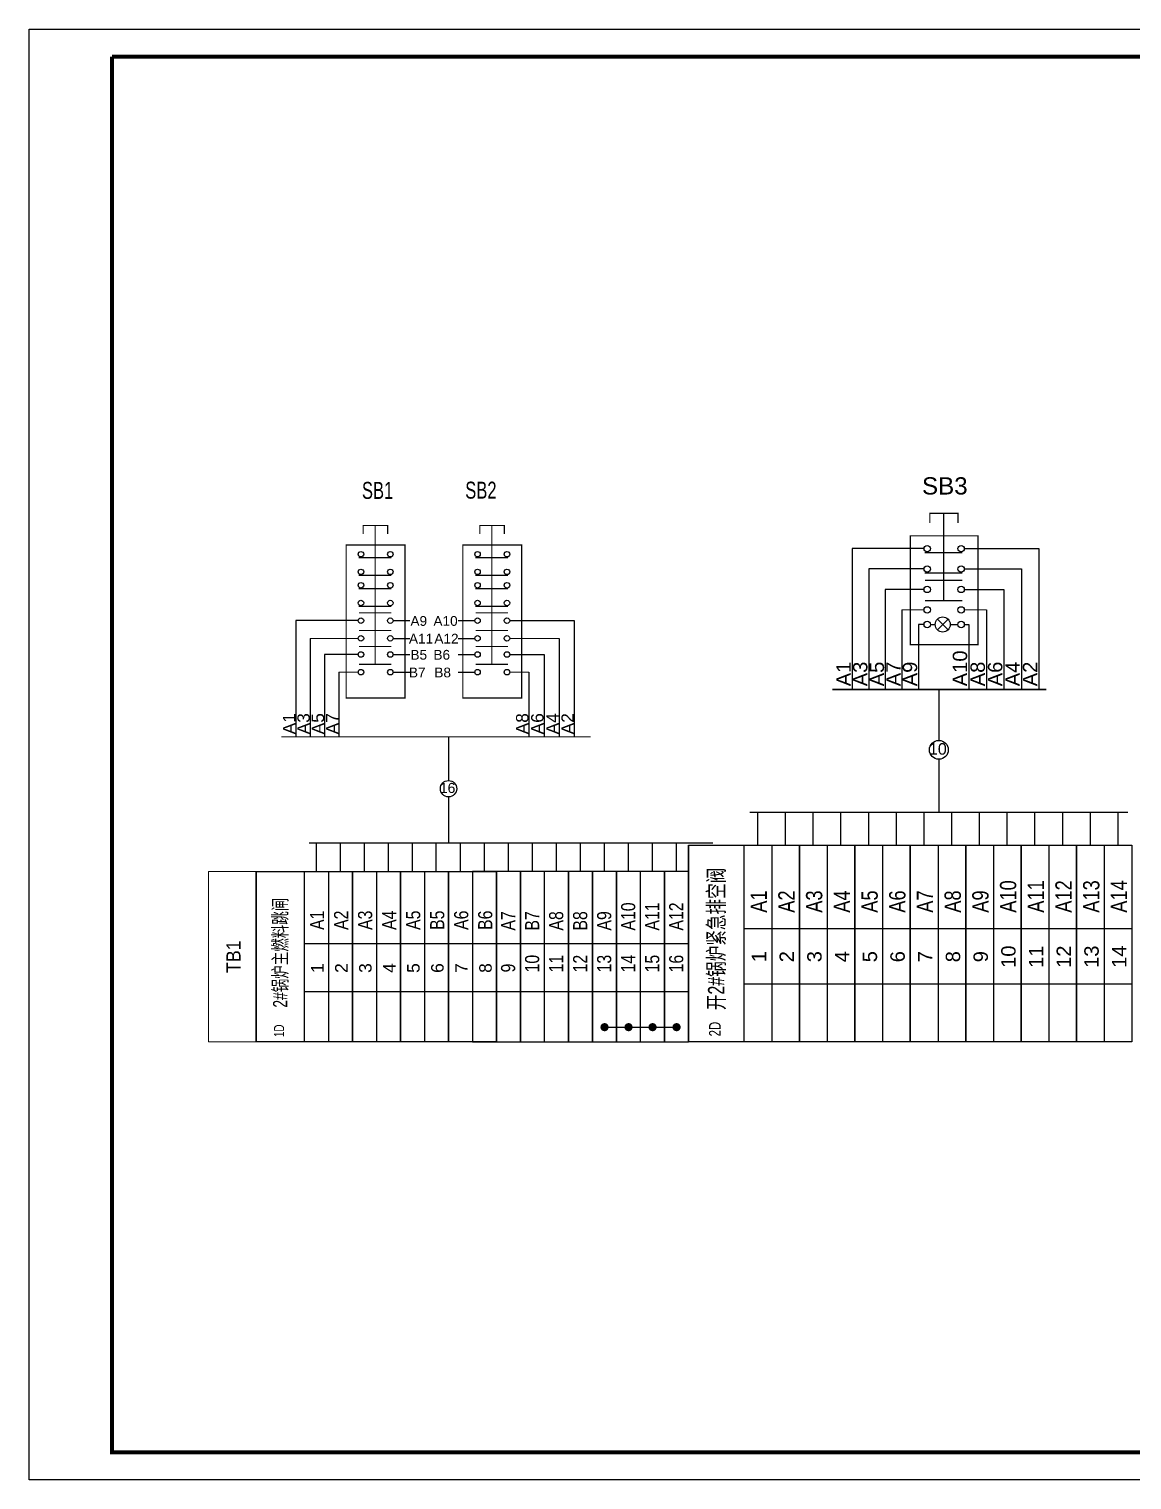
# Model space of a CAD drawing. Extents: x -6428 to 12688, y -8159 to 7918.
# Drawn here: x 3343 to 5833, y 72 to 3348 of the extents above; entities that cross this region are included whole.
import ezdxf
from ezdxf.enums import TextEntityAlignment as Align

# ---------------------------------------------------------------- set-up
doc = ezdxf.new("R2010")
doc.units = 0
doc.header["$LTSCALE"] = 10
doc.header["$MEASUREMENT"] = 0
doc.layers.get('0').update_dxf_attribs({"linetype": 'CONTINUOUS'})
for name, color, linetype in [('按钮开关指示灯', 7, 'CONTINUOUS'), ('接线端子', 7, 'CONTINUOUS'), ('操作台', 7, 'CONTINUOUS'), ('标准图框及表格', 7, 'CONTINUOUS')]:
    doc.layers.add(name, color=color, linetype=linetype)
doc.styles.add('HZ', font='arial.ttf')

# ---------------------------------------------------------------- blocks, each defined once
blk = doc.blocks.new('A4横图框')
at = {"layer": '标准图框及表格', "color": 7}
for p, q in [((0.0013954609912616, 210.0032846437229), (297.0014441308175, 210.0032846437229)), ((0.0013954609912616, 0.0032502307208233), (0.0013954609912616, 210.0032846437229)), ((297.0014441308175, 0.0032502307208233), (0.0013954609912616, 0.0032502307208233))]:
    blk.add_line(p, q, dxfattribs=at)
at = {"layer": '标准图框及表格', "color": 7, "const_width": 0.6000000983228672}
blk.add_lwpolyline([(12.00143194437442, 206.0152988131507), (293.0014441308175, 206.0032506184056), (293.0014441308175, 4.003284256038056), (12.00143194437442, 4.003284256038056), (12.00143194437442, 206.0032506184056)], dxfattribs=at)
at = {"layer": '标准图框及表格', "color": 7, "style": 'HZ', "flags": 8}
for tag, height, width, p in [('工程名称', 2.892696969694902, 0.65, (247.8353315485956, 22.94014901757174)), ('图纸名称', 3.499999999999999, 0.9, (252.2228085267316, 14.87880182043022))]:
    blk.add_attdef(tag, text='', height=height, dxfattribs=dict(at, width=width)).set_placement(p, align=Align.CENTER)
blk.add_attdef('设计阶段', text='', height=2.299999999999999, dxfattribs=at).set_placement((286.3714665038433, 23.54666542107214), align=Align.CENTER)
for tag, p, height in [('设计人', (188.2334199372244, 17.92789809995847), 2.449999999999999), ('审核人', (188.2334199372099, 13.59456476662271), 2.449999999999999), ('会签人', (188.2334199372099, 9.2612314332942), 2.449999999999999), ('批准人', (188.2334199371953, 4.927898099958441), 2.449999999999999), ('版次', (234.8449582635331, 5.117215211487234), 2.399999999999999), ('第几页共几页', (243.0562623004216, 4.991982186801863), 2.399999999999999)]:
    blk.add_attdef(tag, p, '', height=height, dxfattribs=at)
for tag, p, height, width in [('设计时间', (204.6762329055318, 17.92789809995847), 2.299999999999999, 0.95), ('审核时间', (204.6762329055318, 13.59456476662998), 2.299999999999999, 0.95), ('会签时间', (204.6762329055172, 9.2612314332942), 2.299999999999999, 0.95), ('图纸编号', (238.2096247235004, 9.144936985527348), 2.531109848483039, 0.9), ('批准时间', (204.6762329055172, 4.927898099958441), 2.299999999999999, 0.95), ('图纸标准', (269.3453519223485, 5.193019987101081), 2.169522727271176, 0.8)]:
    blk.add_attdef(tag, p, '', height=height, dxfattribs=dict(at, width=width))
blk = doc.blocks.new('台内接线图12')
at = {"layer": '接线端子'}
for p, q in [((43.45970758554199, 26.98489258732008), (43.45970758554199, 18.22284067169499)), ((43.45970758554199, 14.95077566435844), (43.45970758554199, 5.749821590056001)), ((11.96706630891708, 5.749821590056172), (11.96706630891708, 0)), ((16.77937118021214, 5.749821590056172), (16.77937118021214, 0)), ((21.5916760515064, 5.749821590055772), (21.5916760515064, -3.979e-13)), ((26.40398092280122, 5.749821590055772), (26.40398092280122, -3.979e-13)), ((31.21628579409492, 5.749821590055717), (31.21628579409492, -4.547e-13)), ((36.0285906653902, 5.749821590055717), (36.0285906653902, -4.547e-13)), ((40.84089553668388, 5.749821590055717), (40.84089553668388, -4.547e-13)), ((45.65320040797871, 5.749821590055717), (45.65320040797871, -4.547e-13)), ((50.46550527927253, 5.749821590055717), (50.46550527927253, -4.547e-13)), ((55.27781015056768, 5.749821590055717), (55.27781015056768, -4.547e-13)), ((60.09011502186149, 5.749821590055717), (60.09011502186149, -4.547e-13)), ((64.90241989315632, 5.749821590055717), (64.90241989315632, -4.547e-13)), ((69.71472476445001, 5.749821590055717), (69.71472476445001, -4.547e-13)), ((74.52702963574485, 5.749821590055717), (74.52702963574485, -4.547e-13)), ((0, 0), (0, -34.14036601367974)), ((0, 0), (19.2492194851784, 3.411e-13)), ((14.43691461388403, 0), (14.43691461388403, -34.14036601367991)), ((19.2492194851784, 3.411e-13), (19.2492194851784, -34.14036601367957)), ((19.2492194851784, 0), (19.2492194851784, -34.14036601367991)), ((19.2492194851784, 1.705e-13), (19.2492194851784, -34.14036601367957)), ((19.2492194851784, 3.411e-13), (19.2492194851784, -34.14036601367934)), ((19.2492194851784, 0), (19.2492194851784, -34.14036601367974)), ((28.87382922776726, 3.411e-13), (28.87382922776726, -34.14036601367957)), ((28.87382922776726, 1.137e-13), (28.87382922776726, -34.14036601367957)), ((28.87382922776726, 3.411e-13), (28.87382922776726, -34.1403660136794)), ((28.87382922776726, 3.411e-13), (28.87382922776726, -34.14036601367957)), ((28.87382922776726, 1.137e-13), (28.87382922776726, -34.14036601367957)), ((28.87382922776726, 3.411e-13), (28.87382922776726, -34.1403660136794)), ((38.49843897035601, 2.842e-13), (38.49843897035601, -34.14036601367963)), ((38.49843897035601, 1.137e-13), (38.49843897035601, -34.14036601367963)), ((38.49843897035601, 2.842e-13), (38.49843897035601, -34.14036601367945)), ((38.49843897035601, 3.411e-13), (38.49843897035601, -34.14036601367957)), ((38.49843897035601, 1.137e-13), (38.49843897035601, -34.14036601367957)), ((38.49843897035601, 3.411e-13), (38.49843897035601, -34.1403660136794)), ((38.49843897035601, 3.411e-13), (38.49843897035601, -34.14036601367957)), ((38.49843897035601, 1.137e-13), (38.49843897035601, -34.14036601367957)), ((38.49843897035601, 3.411e-13), (38.49843897035601, -34.1403660136794)), ((48.12304871294474, 2.842e-13), (48.12304871294474, -34.14036601367963)), ((48.12304871294474, 1.137e-13), (48.12304871294474, -34.14036601367963)), ((48.12304871294474, 2.842e-13), (48.12304871294474, -34.14036601367945)), ((48.12304871294474, 8.527e-13), (48.12304871294474, -34.14036601367906)), ((48.12304871294474, 5.116e-13), (48.12304871294474, -34.1403660136794)), ((48.12304871294474, 6.821e-13), (48.12304871294474, -34.14036601367906)), ((48.12304871294474, 8.527e-13), (48.12304871294474, -34.14036601367883)), ((48.12304871294474, 5.116e-13), (48.12304871294474, -34.14036601367923)), ((48.12304871294474, 8.527e-13), (48.12304871294474, -34.14036601367906)), ((48.12304871294474, 5.116e-13), (48.12304871294474, -34.1403660136794)), ((48.12304871294474, 6.821e-13), (48.12304871294474, -34.14036601367906)), ((48.12304871294474, 8.527e-13), (48.12304871294474, -34.14036601367883)), ((48.12304871294474, 5.116e-13), (48.12304871294474, -34.14036601367923)), ((48.12304871294474, -34.14036601367945), (48.12304871294474, 2.842e-13)), ((48.12304871294474, 2.842e-13), (48.12304871294474, -34.14036601367945)), ((52.935353584239, 4.547e-13), (52.935353584239, -34.14036601367945)), ((57.7476584555335, 8.527e-13), (57.7476584555335, -34.14036601367906)), ((57.7476584555335, 4.547e-13), (57.7476584555335, -34.14036601367945)), ((57.7476584555335, 6.253e-13), (57.7476584555335, -34.14036601367906)), ((57.7476584555335, 8.527e-13), (57.7476584555335, -34.14036601367889)), ((57.7476584555335, 4.547e-13), (57.7476584555335, -34.14036601367929)), ((57.7476584555335, 8.527e-13), (57.7476584555335, -34.14036601367906)), ((57.7476584555335, 5.116e-13), (57.7476584555335, -34.1403660136794)), ((57.7476584555335, 6.821e-13), (57.7476584555335, -34.14036601367906)), ((57.7476584555335, 8.527e-13), (57.7476584555335, -34.14036601367883)), ((57.7476584555335, 5.116e-13), (57.7476584555335, -34.14036601367923)), ((57.7476584555335, 8.527e-13), (57.7476584555335, -34.14036601367906)), ((57.7476584555335, 5.116e-13), (57.7476584555335, -34.1403660136794)), ((57.7476584555335, 6.821e-13), (57.7476584555335, -34.14036601367906)), ((57.7476584555335, 8.527e-13), (57.7476584555335, -34.14036601367883)), ((57.7476584555335, 5.116e-13), (57.7476584555335, -34.14036601367923)), ((57.7476584555335, -34.14036601367945), (57.7476584555335, 2.842e-13)), ((57.7476584555335, 2.842e-13), (57.7476584555335, -34.14036601367945)), ((62.55996332682776, 4.547e-13), (62.55996332682776, -34.14036601367945)), ((67.37226819812224, 8.527e-13), (67.37226819812224, -34.14036601367906)), ((67.37226819812224, 4.547e-13), (67.37226819812224, -34.14036601367945)), ((67.37226819812224, 6.253e-13), (67.37226819812224, -34.14036601367906)), ((67.37226819812224, 8.527e-13), (67.37226819812224, -34.14036601367889)), ((67.37226819812224, 4.547e-13), (67.37226819812224, -34.14036601367929)), ((67.37226819812213, 8.527e-13), (67.37226819812213, -34.14036601367906)), ((67.37226819812213, 4.547e-13), (67.37226819812213, -34.14036601367945)), ((67.37226819812213, 6.253e-13), (67.37226819812213, -34.14036601367906)), ((67.37226819812213, 8.527e-13), (67.37226819812213, -34.14036601367889)), ((67.37226819812213, 4.547e-13), (67.37226819812213, -34.14036601367929)), ((67.37226819812213, 8.527e-13), (67.37226819812213, -34.14036601367906)), ((67.37226819812213, 5.116e-13), (67.37226819812213, -34.1403660136794)), ((67.37226819812213, 6.821e-13), (67.37226819812213, -34.14036601367906)), ((67.37226819812213, 8.527e-13), (67.37226819812213, -34.14036601367883)), ((67.37226819812213, 5.116e-13), (67.37226819812213, -34.14036601367923)), ((67.37226819812213, 8.527e-13), (67.37226819812213, -34.14036601367906)), ((67.37226819812213, 5.116e-13), (67.37226819812213, -34.1403660136794)), ((67.37226819812213, 6.821e-13), (67.37226819812213, -34.14036601367906)), ((67.37226819812213, 8.527e-13), (67.37226819812213, -34.14036601367883)), ((67.37226819812213, 5.116e-13), (67.37226819812213, -34.14036601367923)), ((67.37226819812213, -34.14036601367945), (67.37226819812213, 2.842e-13)), ((67.37226819812213, 2.842e-13), (67.37226819812213, -34.14036601367945)), ((72.18457306941639, 4.547e-13), (72.18457306941639, -34.14036601367945)), ((76.99687794071087, 8.527e-13), (76.99687794071087, -34.14036601367906)), ((76.99687794071087, 4.547e-13), (76.99687794071087, -34.14036601367945)), ((76.99687794071087, 6.253e-13), (76.99687794071087, -34.14036601367906)), ((76.99687794071087, 8.527e-13), (76.99687794071087, -34.14036601367889)), ((76.99687794071087, 4.547e-13), (76.99687794071087, -34.14036601367929)), ((9.624609742589657, -34.14036601367991), (9.624609742589657, -1.705e-13)), ((19.2492194851784, -34.14036601367997), (19.2492194851784, -2.274e-13)), ((19.2492194851784, -2.274e-13), (19.2492194851784, -34.14036601367997)), ((24.06152435647277, -5.68e-14), (24.06152435647277, -34.14036601367997)), ((28.87382922776726, -5.68e-14), (28.87382922776726, -34.14036601367997)), ((28.87382922776726, -5.68e-14), (28.87382922776726, -34.1403660136798)), ((28.87382922776726, -5.68e-14), (28.87382922776726, -34.14036601367997)), ((28.87382922776726, -5.68e-14), (28.87382922776726, -34.1403660136798)), ((28.87382922776726, -34.14036601368002), (28.87382922776726, -2.842e-13)), ((28.87382922776726, -2.842e-13), (28.87382922776726, -34.14036601368002)), ((33.68613409906152, -1.137e-13), (33.68613409906152, -34.14036601368002)), ((38.49843897035601, -1.137e-13), (38.49843897035601, -34.14036601368002)), ((38.49843897035601, -1.137e-13), (38.49843897035601, -34.14036601367985)), ((38.49843897035601, -5.68e-14), (38.49843897035601, -34.14036601367997)), ((38.49843897035601, -5.68e-14), (38.49843897035601, -34.1403660136798)), ((38.49843897035601, -5.68e-14), (38.49843897035601, -34.14036601367997)), ((38.49843897035601, -5.68e-14), (38.49843897035601, -34.1403660136798)), ((38.49843897035601, -34.14036601368002), (38.49843897035601, -2.842e-13)), ((38.49843897035601, -2.842e-13), (38.49843897035601, -34.14036601368002)), ((43.31074384165026, -1.137e-13), (43.31074384165026, -34.14036601368002)), ((48.12304871294474, -1.137e-13), (48.12304871294474, -34.14036601368002)), ((48.12304871294474, -1.137e-13), (48.12304871294474, -34.14036601367985)), ((9.624609742589087, -14.43691461388471), (19.2492194851784, -14.43691461388471)), ((19.24921948517794, -14.43691461388477), (28.87382922776726, -14.43691461388477)), ((28.87382922776669, -14.43691461388482), (38.49843897035601, -14.43691461388482)), ((38.49843897035544, -14.43691461388482), (48.12304871294474, -14.43691461388482)), ((48.12304871294418, -14.43691461388425), (57.7476584555335, -14.43691461388425)), ((57.74765845553294, -14.43691461388425), (67.37226819812224, -14.43691461388425)), ((67.37226819812156, -14.43691461388425), (76.99687794071087, -14.43691461388425)), ((9.624609742589087, -24.06152435647442), (19.2492194851784, -24.06152435647442)), ((19.24921948517794, -24.06152435647442), (28.87382922776726, -24.06152435647442)), ((28.87382922776669, -24.06152435647448), (38.49843897035601, -24.06152435647448)), ((38.49843897035544, -24.06152435647448), (48.12304871294474, -24.06152435647448)), ((48.12304871294418, -24.06152435647397), (57.7476584555335, -24.06152435647397)), ((57.74765845553294, -24.06152435647397), (67.37226819812224, -24.06152435647397)), ((67.37226819812156, -24.06152435647397), (76.99687794071087, -24.06152435647397)), ((19.2492194851784, -34.14036601367957), (0, -34.14036601367957))]:
    blk.add_line(p, q, dxfattribs=at)
for points in [[(10.61296130592939, 5.749821590056001), (76.30645386515471, 5.749821590056001)], [(0, 0), (76.99687794071087, -1.137e-13), (76.99687794071087, -34.14036601368002), (0, -34.14036601368002), (0, 0)]]:
    blk.add_lwpolyline(points, dxfattribs=at)
blk.add_circle((43.45970758554199, 16.58680816802695), 1.636032503668177, dxfattribs=at)
at = {"layer": '接线端子', "style": 'HZ'}
blk.add_attdef('线数量', text='', height=2, dxfattribs=at).set_placement((43.28103302171235, 15.74367148272728), align=Align.CENTER)
for tag, p, height, width in [('A10', (56.90317778638439, -11.70569712792684), 2.835000000000007, 0.8), ('A11', (61.71548265767853, -11.70569712792707), 2.835000000000007, 0.8), ('A12', (66.52778752897314, -11.70569712792684), 2.835000000000007, 0.8), ('A13', (71.34009240026705, -11.70569712792707), 2.835000000000007, 0.8), ('A14', (76.15239727156177, -11.70569712792684), 2.835000000000007, 0.8), ('A1', (13.59243394473469, -11.70569712792752), 2.835000000000007, 0.8), ('A2', (18.40473881602929, -11.70569712792735), 2.835000000000007, 0.8), ('A3', (23.21704368732344, -11.70569712792758), 2.835000000000007, 0.8), ('A4', (28.02934855861816, -11.70569712792735), 2.835000000000007, 0.8), ('A5', (32.84165342991219, -11.70569712792758), 2.835000000000007, 0.8), ('A6', (37.6539583012069, -11.70569712792741), 2.835000000000007, 0.8), ('A7', (42.46626317250092, -11.70569712792758), 2.835000000000007, 0.8), ('A8', (47.27856804379564, -11.70569712792741), 2.835000000000007, 0.8), ('A9', (52.09087291508968, -11.70569712792707), 2.835000000000007, 0.8), ('1D', (5.565050351813168, -33.183088085137), 2.024999999999996, 0.7)]:
    blk.add_attdef(tag, p, '', height=height, rotation=90, dxfattribs=dict(at, width=width))
at = {"layer": '接线端子', "style": 'HZ', "width": 0.7}
blk.add_attdef('紧急停机', text='', height=2.834999999999995, rotation=90, dxfattribs=at).set_placement((6.194502006949164, -16.26459060120027), align=Align.CENTER)
at = {"layer": '接线端子', "style": 'HZ'}
for tag, p in [('10', (56.78324218075101, -19.34542423562732)), ('11', (61.59554705204493, -19.34542423562749)), ('12', (66.40785192333976, -19.34542423562732)), ('13', (71.22015679463345, -19.34542423562749)), ('14', (76.0324616659284, -19.34542423562732)), ('1', (13.47249833910109, -19.34542423562794)), ('2', (18.28480321039592, -19.34542423562777)), ('3', (23.09710808168984, -19.345424235628)), ('4', (27.90941295298467, -19.34542423562783)), ('5', (32.72171782427858, -19.34542423562806)), ('6', (37.53402269557341, -19.34542423562789)), ('7', (42.34632756686733, -19.34542423562806)), ('8', (47.15863243816227, -19.34542423562789)), ('9', (51.97093730945619, -19.34542423562749))]:
    blk.add_attdef(tag, text='', height=2.5, rotation=90, dxfattribs=at).set_placement(p, align=Align.CENTER)
blk = doc.blocks.new('两常开两常闭带灯按钮3')
for p, q in [((2.393387454441835, -2.208440982326152), (-10.10463942033453, -2.208440982327957)), ((-10.10463942033453, -2.208440982327346), (-10.10463942032947, -26.69381162241189)), ((9.390157622383413, -2.208440982326152), (22.32595751790575, -2.208440982324261)), ((22.32595751790575, -2.208440982324261), (22.32595751791081, -26.69381162241038)), ((-7.221264028940594, -5.754745055041794), (-7.221264028936275, -26.69381162241189)), ((2.393387455742072, -5.754745055040586), (-7.221264028940594, -5.754745055041794)), ((9.390157623683647, -5.754745055040586), (19.29466220493054, -5.754745055039336)), ((19.29466220493054, -5.754745055039336), (19.29466220493486, -26.69381162241101)), ((2.393631899548665, -9.317404753513985), (-4.337888637546996, -9.317404753513985)), ((-4.33788863754745, -9.317404753514637), (-4.337888637543073, -26.69381162241189)), ((9.390402067490243, -9.317404753513985), (16.26336689195523, -9.317404753513985)), ((16.26336689195483, -9.317404753513372), (16.26336689195887, -26.69381162241101)), ((-1.454513246153908, -12.86367092616359), (-1.454513246149872, -26.69381162241189)), ((4.715144154202107, -14.47849831227995), (6.560712494078188, -16.32406665215603)), ((5.637928324140147, -15.40128248221799), (6.560712494078643, -14.47849831227972)), ((13.2320715789786, -12.86367092616187), (13.23207157898287, -26.69381162241189)), ((1.428862145239236, -15.40128248221799), (1.428862145243328, -26.69381162241189)), ((2.393631899557249, -15.40128248221799), (1.428862145239236, -15.40128248221799)), ((3.498385083968514, -15.40128248221799), (4.332914435870634, -15.40128248221799)), ((4.715144154202334, -16.32406665215603), (5.637928324140147, -15.40128248221799)), ((6.942942212410117, -15.40128248221799), (8.285648883083695, -15.40128248221799)), ((9.390402067494053, -15.40128248221799), (10.20077626600641, -15.40128248221799)), ((10.20077626600641, -15.40128248221799), (10.20077626600641, -26.69381162241189)), ((-5.330829648242797, -26.69381162241189), (14.8377146472485, -26.69381162241189)), ((-5.330829648242797, -26.69381162241189), (14.8377146472485, -26.69381162241189))]:
    blk.add_line(p, q)
at = {"lineweight": 0}
for p, q in [((2.393631899561398, -12.86367092616274), (-1.454513246153908, -12.86367092616274)), ((9.390402067490243, -12.86367092616274), (13.23207157897889, -12.86367092616274))]:
    blk.add_line(p, q, dxfattribs=at)
for points, const_width in [([(8.316005311262414, 3.904648567964613), (3.305992701822106, 3.904648567964613)], 0.2209506368822263), ([(3.399431559653748, 4.013575084445619), (3.399431559653748, 2.22496206490905)], 0.2209506368822263), ([(5.81099900654226, -11.28152598581073), (5.81099900654226, 3.904648567964613)], 0.2209506368822263), ([(8.316005311262414, 4.013575084445619), (8.316005311262414, 2.22496206490905)], 0.2209506368822263), ([(0, 0), (11.78403396705107, 0), (11.78403396705107, -18.92267628232366), (0, -18.92267628232366), (0, 0)], 0.2209506368822263), ([(2.475890382353099, -2.909340278194576), (9.061674501004743, -2.909340278194576)], 0.2209506368822263), ([(2.475890382353099, -6.455606450843332), (9.061674501004743, -6.455606450843332)], 0.2209506368822263), ([(2.560323512079776, -7.735259813161974), (9.061674501004743, -7.735259813161974)], 0.2209506368822263), ([(2.560323512079776, -11.28152598581073), (9.061674501004743, -11.28152598581073)], 0.2209506368822263), ([(-13.52770542697533, -26.69381162241189), (23.64784812404957, -26.69381162241189)], 0.2532839007086835)]:
    blk.add_lwpolyline(points, dxfattribs=dict(const_width=const_width))
for centre, radius in [((2.946008491766406, -2.224872408216469), 0.5523765922055657), ((8.838025475284665, -2.224872408216469), 0.5523765922055657), ((2.946008491766406, -5.771138580865227), 0.5523765922055657), ((8.838025475284665, -5.771138580865227), 0.5523765922055657), ((2.946008491766406, -9.317404753513985), 0.5523765922055657), ((8.838025475284665, -9.317404753513985), 0.5523765922055657), ((2.946008491766406, -12.86367092616274), 0.5523765922055657), ((8.838025475284665, -12.86367092616274), 0.5523765922055657), ((2.946008491762995, -15.40128248221799), 0.5523765922055657), ((5.637928324140147, -15.40128248221799), 1.305013888269685), ((8.838025475289212, -15.40128248221799), 0.5523765922055657)]:
    blk.add_circle(centre, radius)
at = {"style": 'HZ', "width": 0.7}
blk.add_attdef('SB', text='', height=2.946008491763017, dxfattribs=at).set_placement((6.003806737884588, 7.174284245847957), align=Align.CENTER)
at = {"lineweight": 0, "style": 'HZ', "width": 0.7}
for tag, p in [('A10', (9.881281932655838, -26.12930105788108)), ('A1', (-10.32536876731478, -26.12930105788227)), ('A3', (-7.441993375921582, -26.12930105788227)), ('A5', (-4.558617984528381, -26.12930105788173)), ('A7', (-1.67524259313518, -26.12930105788108)), ('A9', (1.202060226001776, -26.12930105788108)), ('A8', (12.95890010447328, -26.12930105788108)), ('A6', (15.99019541744928, -26.12930105788108)), ('A4', (19.02149073042528, -26.12930105787983)), ('A2', (22.05278604340128, -26.12930105788529))]:
    blk.add_attdef(tag, p, '', height=2.5, rotation=90, dxfattribs=at)

msp = doc.modelspace()

# ---------------------------------------------------------------- hatches: boundary and pattern name
for points in [[(4651.422070817088, 1093.870138290846, 0.9999999999984408), (4632.756666433006, 1093.870138290846, 0.99999999999922)], [(4705.646376694284, 1093.870138290846, 0.9999999999984408), (4686.980972310201, 1093.870138290846, 0.99999999999922)], [(4759.870682571479, 1093.870138290843, 0.9999999999984408), (4741.205278187395, 1093.870138290843, 0.99999999999922)], [(4814.094988448674, 1093.870138290841, 0.9999999999984408), (4795.429584064591, 1093.870138290841, 0.99999999999922)]]:
    msp.add_hatch(color=256).paths.add_polyline_path(points)

# ---------------------------------------------------------------- linework, layer by layer
for p, q in [((4085.821337106906, 2011.719240983473), (3944.992751821683, 2011.719240983473)), ((3944.992751821683, 2011.719240983473), (3944.992751821683, 1749.401686320621)), ((4427.980060326883, 2011.719240983473), (4573.735895460833, 2011.719240983473)), ((4573.735895460833, 2011.719240983473), (4573.735895460833, 1749.401686320621)), ((3977.482179105127, 1971.760463056768), (3977.482179105127, 1749.401686320621)), ((4539.579729413376, 1971.760463056768), (4539.579729413376, 1749.401686320621)), ((4009.97160638857, 1935.295277402823), (4009.97160638857, 1749.401686320621)), ((4085.821337106906, 1935.295277402823), (4009.97160638857, 1935.295277402823)), ((4427.980060326883, 1935.295277402823), (4505.42356336592, 1935.295277402823)), ((4505.42356336592, 1935.295277402823), (4505.42356336592, 1749.401686320621)), ((4042.461033672015, 1895.336499476118), (4042.461033672015, 1749.401686320621)), ((4471.267397318462, 1895.336499476118), (4471.267397318462, 1749.401686320621))]:
    msp.add_line(p, q)
at = {"lineweight": 0}
for p, q in [((4085.821337106977, 1971.760463056768), (3977.482179105127, 1971.760463056768)), ((4427.980060326811, 1971.760463056768), (4539.579729413376, 1971.760463056768)), ((4085.821337106977, 1895.336499476118), (4042.461033672015, 1895.336499476118)), ((4427.980060326811, 1895.336499476118), (4471.267397318462, 1895.336499476118))]:
    msp.add_line(p, q, dxfattribs=at)
for points, const_width in [([(4152.553723350968, 2226.450061666316), (4096.10167730472, 2226.450061666316)], 2.489637551753935), ([(4097.15453188135, 2227.677428781611), (4097.15453188135, 2207.523614328621)], 2.489637551753935), ([(4124.327700327843, 1913.163863594182), (4124.327700327843, 2226.450061666316)], 2.489637551753935), ([(4152.553723350968, 2227.677428781611), (4152.553723350968, 2207.523614328621)], 2.489637551753935), ([(4415.873924098686, 2226.450061666316), (4359.421878052439, 2226.450061666316)], 2.489637551753935), ([(4360.474732629069, 2227.677428781611), (4360.474732629069, 2207.523614328621)], 2.489637551753935), ([(4387.647901075563, 1913.163863594182), (4387.647901075563, 2226.450061666316)], 2.489637551753935), ([(4415.873924098686, 2227.677428781611), (4415.873924098686, 2207.523614328621)], 2.489637551753935), ([(4058.850263629603, 2182.45308642162), (4191.630933056466, 2182.45308642162), (4191.630933056466, 1836.96563560563), (4058.850263629603, 1836.96563560563), (4058.850263629603, 2182.45308642162)], 2.489637551753935), ([(4322.17046437732, 2182.45308642162), (4454.951133804186, 2182.45308642162), (4454.951133804186, 1836.96563560563), (4322.17046437732, 1836.96563560563), (4322.17046437732, 2182.45308642162)], 2.489637551753935), ([(4086.748212949467, 2154.013849469378), (4160.955808278915, 2154.013849469378)], 2.489637551753935), ([(4350.068413697188, 2154.013849469378), (4424.276009026636, 2154.013849469378)], 2.489637551753935), ([(4086.748212949467, 2114.055071542673), (4160.955808278915, 2114.055071542673)], 2.489637551753935), ([(4350.068413697188, 2114.055071542673), (4424.276009026636, 2114.055071542673)], 2.489637551753935), ([(4086.748212949467, 2083.924318900127), (4160.955808278915, 2083.924318900127)], 2.489637551753935), ([(4350.068413697188, 2083.924318900127), (4424.276009026636, 2083.924318900127)], 2.489637551753935), ([(4086.748212949467, 2043.965540973423), (4160.955808278915, 2043.965540973423)], 2.489637551753935), ([(4350.068413697188, 2043.965540973423), (4424.276009026636, 2043.965540973423)], 2.489637551753935), ([(4087.699592376775, 2029.54660510154), (4160.955808278915, 2029.54660510154)], 2.489637551753935), ([(4351.019793124491, 2029.54660510154), (4424.276009026636, 2029.54660510154)], 2.489637551753935), ([(4087.699592376775, 1989.587827174834), (4160.955808278915, 1989.587827174834)], 2.489637551753935), ([(4351.019793124491, 1989.587827174834), (4424.276009026636, 1989.587827174834)], 2.489637551753935), ([(4087.699592376775, 1953.122641520888), (4160.955808278915, 1953.122641520888)], 2.489637551753935), ([(4351.019793124491, 1953.122641520888), (4424.276009026636, 1953.122641520888)], 2.489637551753935), ([(4087.699592376775, 1913.163863594182), (4160.955808278915, 1913.163863594182)], 2.489637551753935), ([(4351.019793124491, 1913.163863594182), (4424.276009026636, 1913.163863594182)], 2.489637551753935), ([(3912.66023614293, 1749.401686320621), (4611.07080843576, 1749.401686320621)], 2.85396376021842)]:
    msp.add_lwpolyline(points, dxfattribs=dict(const_width=const_width))
at = {"const_width": 5.239058002354062}
for points in [[(4641.999671534851, 1091.388485207318, 1), (4641.999671534851, 1096.627543209682, 1)], [(4696.223977412048, 1091.388485207318, 1), (4696.223977412048, 1096.627543209682, 1)], [(4750.448283289242, 1091.388485207318, 1), (4750.448283289242, 1096.627543209682, 1)], [(4804.672589166436, 1091.388485207315, 1), (4804.672589166436, 1096.627543209678, 1)]]:
    msp.add_lwpolyline(points, format="xyb", close=True, dxfattribs=at)
for centre in [(4092.04543098636, 2161.726327406134), (4158.435765699709, 2161.726327406134), (4355.365631734076, 2161.726327406134), (4421.755966447428, 2161.726327406134), (4092.04543098636, 2121.767549479428), (4092.04543098636, 2091.636796836885), (4158.435765699709, 2121.767549479428), (4158.435765699709, 2091.636796836885), (4355.365631734076, 2121.767549479428), (4355.365631734076, 2091.636796836885), (4421.755966447428, 2121.767549479428), (4421.755966447428, 2091.636796836885), (4092.04543098636, 2051.67801891018), (4158.435765699709, 2051.67801891018), (4355.365631734076, 2051.67801891018), (4421.755966447428, 2051.67801891018), (4092.04543098636, 2011.719240983473), (4158.435765699709, 2011.719240983473), (4355.365631734076, 2011.719240983473), (4421.755966447428, 2011.719240983473), (4092.04543098636, 1971.760463056768), (4158.435765699709, 1971.760463056768), (4355.365631734076, 1971.760463056768), (4421.755966447428, 1971.760463056768), (4092.04543098636, 1935.295277402823), (4158.435765699709, 1935.295277402823), (4355.365631734076, 1935.295277402823), (4421.755966447428, 1935.295277402823), (4092.04543098636, 1895.336499476118), (4158.435765699709, 1895.336499476118), (4355.365631734076, 1895.336499476118), (4421.755966447428, 1895.336499476118)]:
    msp.add_circle(centre, 6.224093879384835)
at = {"layer": '接线端子'}
for p, q in [((4289.817494004735, 1749.401686320618), (4289.817494004735, 1650.672242552663)), ((4289.817494004735, 1613.803120883702), (4289.817494004735, 1510.128195576485)), ((3990.743992903356, 1510.128195576491), (3990.743992903356, 1445.340096531003)), ((4044.968298780558, 1510.128195576491), (4044.968298780558, 1445.340096531003)), ((4099.192604657751, 1510.128195576486), (4099.192604657751, 1445.340096530997)), ((4153.416910534952, 1510.128195576486), (4153.416910534952, 1445.340096530997)), ((4207.64121641214, 1510.128195576485), (4207.64121641214, 1445.340096530997)), ((4261.462191151994, 1510.128195576485), (4261.462191151994, 1445.340096530997)), ((4316.08982816653, 1510.128195576485), (4316.08982816653, 1445.340096530997)), ((4370.314134043726, 1510.128195576485), (4370.314134043726, 1445.340096530997)), ((4478.762745798114, 1510.128195576477), (4478.762745798114, 1445.340096530989)), ((4587.211357552505, 1510.128195576473), (4587.211357552505, 1445.340096530985)), ((4641.460092050525, 1510.128195576485), (4641.460092050525, 1445.340096530997)), ((4695.659969306897, 1510.128195576472), (4695.659969306897, 1445.340096530982)), ((4749.884275184094, 1510.128195576472), (4749.884275184094, 1445.340096530982)), ((4804.108581061288, 1510.128195576485), (4804.108581061288, 1445.340096530997)), ((3855.900943399542, 1445.340096531003), (3855.900943399542, 1060.651740535962)), ((3855.900943399542, 1445.340096531003), (4072.798166908331, 1445.340096531007)), ((3855.900943399542, 1445.340096531005), (3855.900943399542, 1061.260978692747)), ((3964.349555153943, 1060.65174053596), (3964.349555153943, 1445.340096531001)), ((4018.573861031137, 1445.340096531003), (4018.573861031137, 1060.65174053596)), ((4072.798166908331, 1445.340096531007), (4072.798166908331, 1060.651740535963)), ((4072.798166908331, 1445.340096531003), (4072.798166908331, 1060.65174053596)), ((4072.798166908331, 1445.340096531004), (4072.798166908331, 1060.651740535963)), ((4072.798166908331, 1445.340096531007), (4072.798166908331, 1060.651740535966)), ((4072.798166908331, 1445.340096531003), (4072.798166908331, 1060.651740535962)), ((4072.798166908331, 1060.65174053596), (4072.798166908331, 1445.340096531)), ((4072.798166908331, 1445.340096531), (4072.798166908331, 1060.65174053596)), ((4127.022472785528, 1445.340096531001), (4127.022472785528, 1060.65174053596)), ((4181.246778662721, 1445.340096531007), (4181.246778662721, 1060.651740535963)), ((4181.246778662721, 1445.340096531001), (4181.246778662721, 1060.65174053596)), ((4181.246778662721, 1445.340096531004), (4181.246778662721, 1060.651740535963)), ((4181.246778662721, 1445.340096531007), (4181.246778662721, 1060.651740535966)), ((4181.246778662721, 1445.340096531001), (4181.246778662721, 1060.651740535961)), ((4181.246778662721, 1445.340096531007), (4181.246778662721, 1060.651740535963)), ((4181.246778662721, 1445.340096531001), (4181.246778662721, 1060.65174053596)), ((4181.246778662721, 1445.340096531004), (4181.246778662721, 1060.651740535963)), ((4181.246778662721, 1445.340096531007), (4181.246778662721, 1060.651740535966)), ((4181.246778662721, 1445.340096531001), (4181.246778662721, 1060.651740535961)), ((4181.246778662721, 1060.651740535957), (4181.246778662721, 1445.340096530999)), ((4181.246778662721, 1445.340096530999), (4181.246778662721, 1060.651740535957)), ((4235.471084539916, 1445.340096531001), (4235.471084539916, 1060.651740535957)), ((4289.695390417112, 1445.340096531005), (4289.695390417112, 1060.651740535963)), ((4289.695390417112, 1445.340096531001), (4289.695390417112, 1060.651740535957)), ((4289.695390417112, 1445.340096531004), (4289.695390417112, 1060.651740535963)), ((4289.695390417112, 1445.340096531005), (4289.695390417112, 1060.651740535965)), ((4289.695390417112, 1445.340096531001), (4289.695390417112, 1060.651740535961)), ((4289.695390417112, 1445.340096531007), (4289.695390417112, 1060.651740535963)), ((4289.695390417112, 1445.340096531001), (4289.695390417112, 1060.65174053596)), ((4289.695390417112, 1445.340096531004), (4289.695390417112, 1060.651740535963)), ((4289.695390417112, 1445.340096531007), (4289.695390417112, 1060.651740535966)), ((4289.695390417112, 1445.340096531001), (4289.695390417112, 1060.651740535961)), ((4289.695390417112, 1445.340096531007), (4289.695390417112, 1060.651740535963)), ((4289.695390417112, 1445.340096531001), (4289.695390417112, 1060.65174053596)), ((4289.695390417112, 1445.340096531004), (4289.695390417112, 1060.651740535963)), ((4289.695390417112, 1445.340096531007), (4289.695390417112, 1060.651740535966)), ((4289.695390417112, 1445.340096531001), (4289.695390417112, 1060.651740535961)), ((4289.695390417112, 1060.651740535957), (4289.695390417112, 1445.340096530999)), ((4289.695390417112, 1445.340096530999), (4289.695390417112, 1060.651740535957)), ((4343.919696294307, 1445.340096531001), (4343.919696294307, 1060.651740535957)), ((4398.144002171501, 1445.340096531005), (4398.144002171501, 1060.651740535963)), ((4398.144002171501, 1445.340096531001), (4398.144002171501, 1060.651740535957)), ((4398.144002171501, 1445.340096531004), (4398.144002171501, 1060.651740535963)), ((4398.144002171501, 1445.340096531005), (4398.144002171501, 1060.651740535965)), ((4398.144002171501, 1445.340096531001), (4398.144002171501, 1060.651740535961)), ((3964.34955515394, 1282.6671788994), (4072.798166908334, 1282.6671788994)), ((4072.798166908329, 1282.667178899399), (4181.246778662725, 1282.667178899399)), ((4181.246778662718, 1282.667178899399), (4289.695390417112, 1282.667178899399)), ((4289.695390417111, 1282.667178899399), (4398.144002171504, 1282.667178899399)), ((3964.34955515394, 1174.218567144998), (4072.798166908334, 1174.218567144998)), ((4072.798166908329, 1174.218567144998), (4181.246778662725, 1174.218567144998)), ((4181.246778662718, 1174.218567144998), (4289.695390417112, 1174.218567144998)), ((4289.695390417111, 1174.218567144998), (4398.144002171504, 1174.218567144998)), ((4072.798166908331, 1060.651740535963), (3855.900943399542, 1060.651740535963))]:
    msp.add_line(p, q, dxfattribs=at)
for points in [[(3975.486147476764, 1510.128195576489), (4385.517587245703, 1510.128195576489)], [(3855.900943399542, 1445.340096531003), (4398.144002171501, 1445.340096531001), (4398.144002171501, 1060.651740535957), (3855.900943399542, 1060.651740535957), (3855.900943399542, 1445.340096531003)]]:
    msp.add_lwpolyline(points, dxfattribs=at)
msp.add_circle((4289.817494004735, 1632.237681718184), 18.43456083447909, dxfattribs=at)
at = {"layer": '操作台'}
for p, q in [((4164.659859579095, 2011.719240983473), (4202.26148082524, 2011.719240983473)), ((4311.751438028021, 2011.719240983473), (4349.141537854694, 2011.719240983473)), ((4164.659859579095, 1971.760463056768), (4202.26148082524, 1971.760463056768)), ((4311.751438028021, 1971.760463056768), (4349.141537854694, 1971.760463056768)), ((4164.659859579095, 1935.295277402823), (4202.26148082524, 1935.295277402823)), ((4311.751438028021, 1935.295277402823), (4349.141537854694, 1935.295277402823)), ((4164.659859579095, 1895.336499476118), (4202.26148082524, 1895.336499476118)), ((4311.751438028021, 1895.336499476118), (4349.141537854694, 1895.336499476118)), ((4385.517587245702, 1510.128195576491), (4886.371559869449, 1510.128195576491)), ((4425.256155110099, 1445.340096531003), (4425.256155110099, 1510.128195576491)), ((4533.70476686449, 1445.340096531003), (4533.70476686449, 1510.128195576491)), ((4343.919696294305, 1445.340096531003), (4343.919696294305, 1060.651740535961)), ((4398.144002171501, 1445.340096531003), (4343.919696294305, 1445.340096531003)), ((4398.144002171501, 1060.651740535966), (4398.144002171501, 1445.340096531003)), ((4398.144002171501, 1445.340096531003), (4398.144002171501, 1060.651740535961)), ((4452.368308048697, 1445.340096531003), (4398.144002171501, 1445.340096531003)), ((4452.368308048697, 1060.651740535966), (4452.368308048697, 1445.340096531003)), ((4452.368308048697, 1060.651740535963), (4452.368308048697, 1445.340096530997)), ((4452.368308048697, 1445.340096530997), (4452.368308048697, 1060.651740535955)), ((4506.592613925894, 1445.340096530997), (4452.368308048697, 1445.340096530997)), ((4506.592613925894, 1060.651740535963), (4506.592613925894, 1445.340096530997)), ((4560.816919803088, 1445.340096530997), (4506.592613925894, 1445.340096530997)), ((4560.816919803088, 1060.651740535963), (4560.816919803088, 1445.340096530997)), ((4560.816919803088, 1060.651740535957), (4560.816919803088, 1445.340096530994)), ((4560.816919803088, 1445.340096530994), (4560.816919803088, 1060.651740535952)), ((4615.041225680283, 1445.340096530994), (4560.816919803088, 1445.340096530994)), ((4615.041225680282, 1060.65174053596), (4615.041225680282, 1445.340096530996)), ((4615.041225680282, 1445.340096530996), (4615.041225680282, 1060.651740535954)), ((4669.265531557478, 1445.340096530996), (4615.041225680282, 1445.340096530996)), ((4615.065654301108, 1060.639815576012), (4615.065654301108, 1445.328171571049)), ((4669.265531557478, 1060.65174053596), (4669.265531557478, 1445.340096530996)), ((4669.265531557478, 1060.651740535955), (4669.265531557478, 1445.34009653099)), ((4669.265531557478, 1445.34009653099), (4669.265531557478, 1060.651740535949)), ((4723.489837434675, 1445.34009653099), (4669.265531557478, 1445.34009653099)), ((4723.489837434675, 1060.651740535955), (4723.489837434675, 1445.34009653099)), ((4777.71414331187, 1445.34009653099), (4723.489837434675, 1445.34009653099)), ((4777.71414331187, 1060.651740535955), (4777.71414331187, 1445.34009653099)), ((4777.71414331187, 1060.651740535951), (4777.71414331187, 1445.340096530987)), ((4777.71414331187, 1445.340096530987), (4777.71414331187, 1060.651740535945)), ((4831.938449189064, 1445.340096530987), (4777.71414331187, 1445.340096530987)), ((4831.962877809889, 1060.639815576005), (4831.962877809889, 1445.328171571042)), ((4343.919696294305, 1282.667178899402), (4398.144002171501, 1282.667178899404)), ((4398.144002171501, 1282.667178899402), (4452.368308048697, 1282.667178899404)), ((4452.368308048697, 1282.667178899399), (4506.592613925894, 1282.667178899401)), ((4506.592613925894, 1282.667178899399), (4560.816919803088, 1282.667178899401)), ((4560.816919803088, 1282.667178899394), (4615.041225680283, 1282.667178899395)), ((4615.041225680282, 1282.667178899395), (4669.265531557478, 1282.667178899399)), ((4669.265531557478, 1282.667178899391), (4723.489837434675, 1282.667178899394)), ((4723.489837434675, 1282.667178899391), (4777.71414331187, 1282.667178899394)), ((4777.71414331187, 1282.667178899386), (4831.938449189064, 1282.667178899389)), ((4343.919696294305, 1174.218567145002), (4398.144002171501, 1174.218567145005)), ((4398.144002171501, 1174.218567145002), (4452.368308048697, 1174.218567145005)), ((4452.368308048697, 1174.218567144998), (4506.592613925894, 1174.218567145)), ((4506.592613925894, 1174.218567144998), (4560.816919803088, 1174.218567145)), ((4560.816919803088, 1174.218567144993), (4615.041225680283, 1174.218567144995)), ((4615.041225680282, 1174.218567144995), (4669.265531557478, 1174.218567144998)), ((4669.265531557478, 1174.21856714499), (4723.489837434675, 1174.218567144992)), ((4723.489837434675, 1174.21856714499), (4777.71414331187, 1174.218567144992)), ((4777.71414331187, 1174.218567144986), (4831.938449189064, 1174.218567144988)), ((4641.999671534851, 1094.008014208501), (4804.672589166436, 1094.008014208496)), ((4343.919696294305, 1060.651740535961), (4398.144002171501, 1060.651740535966)), ((4398.144002171501, 1060.651740535961), (4452.368308048697, 1060.651740535966)), ((4452.368308048697, 1060.651740535955), (4506.592613925894, 1060.651740535963)), ((4506.592613925894, 1060.651740535955), (4560.816919803088, 1060.651740535963)), ((4560.816919803088, 1060.651740535952), (4615.041225680283, 1060.651740535957)), ((4615.041225680282, 1060.651740535954), (4669.265531557478, 1060.65174053596)), ((4669.265531557478, 1060.651740535949), (4723.489837434675, 1060.651740535955)), ((4723.489837434675, 1060.651740535949), (4777.71414331187, 1060.651740535955)), ((4777.71414331187, 1060.651740535945), (4831.938449189064, 1060.651740535951))]:
    msp.add_line(p, q, dxfattribs=at)
at = {"layer": '操作台', "linetype": 'Continuous', "lineweight": 5}
msp.add_lwpolyline([(3747.624083743439, 1445.340096531003), (3855.900943399542, 1445.340096531003), (3855.900943399542, 1060.651740535963), (3747.624083743439, 1060.651740535963)], close=True, dxfattribs=at)

# ---------------------------------------------------------------- block references
at = {"layer": '按钮开关指示灯'}
ref = msp.add_blockref('两常开两常闭带灯按钮3', (5332.324928014114, 2203.270557789576), dxfattribs=dict(at, xscale=13, yscale=13, zscale=13))
ref.add_attrib('A2', 'A2', (5619.011146578338, 1863.589644037067), dxfattribs={"layer": '0', "lineweight": 0, "height": 32.5, "rotation": 90, "style": 'HZ'})
ref.add_attrib('A1', 'A1', (5198.095134038984, 1863.589644037103), dxfattribs={"layer": '0', "lineweight": 0, "height": 32.5, "rotation": 90, "style": 'HZ'})
ref.add_attrib('A8', 'A8', (5500.790629372274, 1863.589644037122), dxfattribs={"layer": '0', "lineweight": 0, "height": 32.5, "rotation": 90, "style": 'HZ'})
ref.add_attrib('A10', 'A10', (5460.781593138625, 1863.589644037122), dxfattribs={"layer": '0', "lineweight": 0, "height": 32.5, "rotation": 90, "style": 'HZ'})
ref.add_attrib('A9', 'A9', (5347.951710952137, 1863.589644037122), dxfattribs={"layer": '0', "lineweight": 0, "height": 32.5, "rotation": 90, "style": 'HZ'})
ref.add_attrib('A7', 'A7', (5310.546774303319, 1863.589644037122), dxfattribs={"layer": '0', "lineweight": 0, "height": 32.5, "rotation": 90, "style": 'HZ'})
ref.add_attrib('SB', 'SB3', dxfattribs={"layer": '0', "height": 39, "style": 'HZ'}).set_placement((5410.37441560662, 2296.536252985599), align=Align.CENTER)
ref.add_attrib('A5', 'A5', (5273.062894215207, 1863.589644037111), dxfattribs={"layer": '0', "lineweight": 0, "height": 32.5, "rotation": 90, "style": 'HZ'})
ref.add_attrib('A3', 'A3', (5235.579014127095, 1863.589644037103), dxfattribs={"layer": '0', "lineweight": 0, "height": 32.5, "rotation": 90, "style": 'HZ'})
ref.add_attrib('A6', 'A6', (5540.197468440962, 1863.589644037122), dxfattribs={"layer": '0', "lineweight": 0, "height": 32.5, "rotation": 90, "style": 'HZ'})
ref.add_attrib('A4', 'A4', (5579.60430750965, 1863.589644037136), dxfattribs={"layer": '0', "lineweight": 0, "height": 32.5, "rotation": 90, "style": 'HZ'})
at = {"layer": '接线端子', "xscale": 13, "yscale": 13, "zscale": 13}
msp.add_blockref('台内接线图12', (4831.962877809889, 1504.464573753846), dxfattribs=at).add_auto_attribs({'线数量': '10', '1D': '2D', '紧急停机': '开2#锅炉紧急排空阀', 'A2': 'A2', 'A1': 'A1', '2': '2', '1': '1', 'A4': 'A4', 'A3': 'A3', '4': '4', '3': '3', 'A6': 'A6', 'A5': 'A5', '6': '6', '5': '5', 'A8': 'A8', 'A7': 'A7', '8': '8', '7': '7', 'A10': 'A10', 'A9': 'A9', '10': '10', '9': '9', 'A12': 'A12', 'A11': 'A11', '12': '12', '11': '11', 'A14': 'A14', 'A13': 'A13', '14': '14', '13': '13'})
at = {"layer": '标准图框及表格', "color": 7, "xscale": 15.6, "yscale": 15.6, "zscale": 15.6}
msp.add_blockref('A4横图框', (3342.68517337218, 71.45649532312291), dxfattribs=at)

# ---------------------------------------------------------------- texts
at = {"style": 'HZ', "width": 0.7}
for tag, p in [('SB2', (4362.907680007259, 2287.186328075609)), ('SB1', (4129.720702982791, 2286.655532201185))]:
    msp.add_attdef(tag, text='按钮型号', height=38.29811039291924, dxfattribs=at).set_placement(p, align=Align.CENTER)
at = {"layer": '接线端子', "style": 'HZ'}
msp.add_attdef('16', text='8', height=22.5356902056, dxfattribs=at).set_placement((4287.804216695693, 1622.73734814774), align=Align.CENTER)
at = {"layer": '接线端子', "style": 'HZ', "width": 0.7}
msp.add_attdef('2#锅炉主燃料跳闸', text='端子上标识', height=31.94434086643795, rotation=90, dxfattribs=at).set_placement((3925.699632502829, 1262.073208976221), align=Align.CENTER)
at = {"layer": '接线端子', "style": 'HZ'}
for tag, p, s, height, width in [('A1', (4009.058383658856, 1313.442114473224), '线号', 31.94434086643807, 0.8), ('A2', (4063.282689536055, 1313.442114473226), '线号', 31.94434086643807, 0.8), ('A3', (4117.506995413245, 1313.442114473224), '线号', 31.94434086643807, 0.8), ('A4', (4171.731301290442, 1313.442114473226), '线号', 31.94434086643807, 0.8), ('A5', (4225.955607167637, 1313.442114473224), '线号', 31.94434086643807, 0.8), ('B5', (4280.179913044834, 1313.442114473225), '线号', 31.94434086643807, 0.8), ('A6', (4334.404218922024, 1313.442114473224), '线号', 31.94434086643807, 0.8), ('B6', (4388.628524799222, 1313.442114473225), '线号', 31.94434086643807, 0.8), ('1D', (3918.607068753057, 1071.438199955111), '端子标识', 22.81738633316996, 0.7)]:
    msp.add_attdef(tag, p, s, height=height, rotation=90, dxfattribs=dict(at, width=width))
for tag, p in [('1', (4007.706967832266, 1227.358852795994)), ('2', (4061.931273709463, 1227.358852795995)), ('3', (4116.155579586656, 1227.358852795993)), ('4', (4170.379885463853, 1227.358852795995)), ('5', (4224.604191341045, 1227.358852795992)), ('6', (4278.828497218244, 1227.358852795995)), ('7', (4333.052803095435, 1227.358852795992)), ('8', (4387.277108972632, 1227.358852795995))]:
    msp.add_attdef(tag, text='端子序号', height=28.16961275699999, rotation=90, dxfattribs=at).set_placement(p, align=Align.CENTER)
at = {"layer": '操作台', "linetype": 'Continuous', "lineweight": 5, "style": 'HZ'}
for s, p in [('A9', (4203.913161018177, 2000.068737980243)), ('A10', (4255.801009176123, 2000.068737980243)), ('A11', (4200.487600642166, 1960.109960053537)), ('A12', (4257.856600679615, 1960.109960053537)), ('B5', (4203.913161018177, 1923.64477439959)), ('B6', (4255.801009176123, 1923.64477439959)), ('B7', (4200.487600642166, 1883.685996472886)), ('B8', (4257.856600679615, 1883.685996472886))]:
    msp.add_text(s, height=22, dxfattribs=at).set_placement(p)
for s, p in [('A1', (3943.991767991598, 1755.009235077171)), ('A3', (3976.481195275041, 1755.009235077171)), ('A5', (4008.970622558484, 1755.009235077171)), ('A7', (4041.460049841929, 1755.009235077171)), ('A8', (4470.266413488376, 1755.009235077171)), ('A6', (4504.422579535833, 1755.009235077171)), ('A4', (4538.578745583293, 1755.009235077171)), ('A2', (4572.734911630749, 1755.009235077171))]:
    msp.add_text(s, height=28, rotation=90, dxfattribs=at).set_placement(p)
at = {"layer": '操作台', "linetype": 'Continuous', "lineweight": 5, "style": 'HZ', "width": 0.8}
for s, p in [('A7', (4440.341703729287, 1312.000461068407)), ('B7', (4494.566009606482, 1312.000461068404)), ('A8', (4548.790315483677, 1312.000461068404)), ('B8', (4603.014621360873, 1312.000461068399)), ('A9', (4657.238927238069, 1312.000461068402)), ('A10', (4711.463233115262, 1312.000461068397)), ('A11', (4765.687538992458, 1312.000461068397)), ('A12', (4819.911844869654, 1312.000461068393)), ('10', (4494.566009606482, 1217.505602156525)), ('11', (4548.790315483677, 1217.505602156525)), ('12', (4603.014621360873, 1217.50560215652)), ('13', (4657.238927238069, 1217.505602156522)), ('14', (4711.463233115262, 1217.505602156518)), ('15', (4765.687538992458, 1217.505602156518)), ('16', (4819.911844869654, 1217.505602156513)), ('9', (4440.341703729287, 1217.505602156528))]:
    msp.add_text(s, height=31.94434086643808, rotation=90, dxfattribs=at).set_placement(p)
at = {"layer": '操作台', "style": 'HZ', "width": 0.9}
msp.add_text('TB1', height=32.01923078460001, rotation=90, dxfattribs=at).set_placement((3820.274488223677, 1216.084560261207))

doc.saveas('drawing.dxf')
